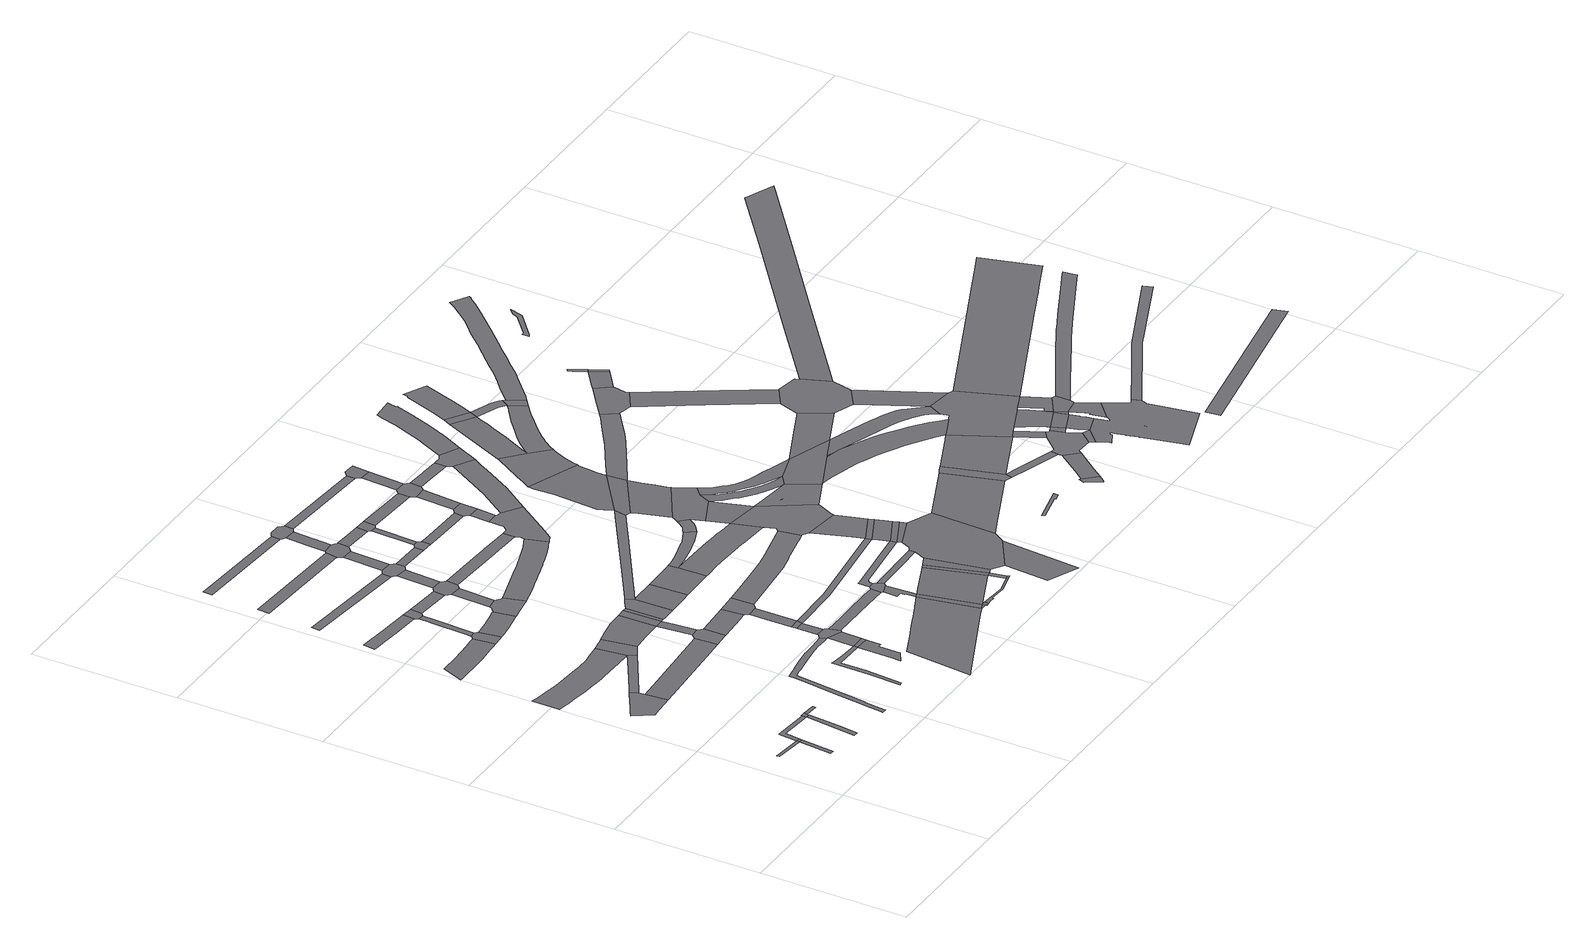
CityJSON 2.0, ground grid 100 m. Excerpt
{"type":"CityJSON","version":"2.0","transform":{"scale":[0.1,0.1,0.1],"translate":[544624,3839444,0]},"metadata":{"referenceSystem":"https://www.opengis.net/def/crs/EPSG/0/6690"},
"CityObjects":{
"road1":{"type":"Road","attributes":{"RoadStructureAttribute.sectionType":"1"},"geometry":[{"type":"MultiSurface","lod":"1","boundaries":[[[0,1,2,3]]]}]},
"road2":{"type":"Road","attributes":{"RoadStructureAttribute.sectionType":"1"},"geometry":[{"type":"MultiSurface","lod":"1","boundaries":[[[2,4,5,6]]]}]},
"road3":{"type":"Road","geometry":[{"type":"MultiSurface","lod":"1","boundaries":[[[3,2,6,7]]]}]},
"road4":{"type":"Road","attributes":{"RoadStructureAttribute.sectionType":"1"},"geometry":[{"type":"MultiSurface","lod":"1","boundaries":[[[8,9,3,7,10,11,12]]]}]},
"road5":{"type":"Road","geometry":[{"type":"MultiSurface","lod":"1","boundaries":[[[13,14,15,16,17,18,19,20,21,22,23]]]}]},
"road6":{"type":"Road","attributes":{"RoadStructureAttribute.sectionType":"1"},"geometry":[{"type":"MultiSurface","lod":"1","boundaries":[[[11,24,25,26,27]]]}]},
"road7":{"type":"Road","geometry":[{"type":"MultiSurface","lod":"1","boundaries":[[[28,29,30,12,11,27,31,32]]]}]},
"road8":{"type":"Road","geometry":[{"type":"MultiSurface","lod":"1","boundaries":[[[33,34,35,32,31]]]}]},
"road9":{"type":"Road","attributes":{"function":"1","RoadStructureAttribute.sectionType":"7"},"geometry":[{"type":"MultiSurface","lod":"1","boundaries":[[[36,37,38,39,40,41,42,43,44,45,46,47,48,49,50,51,52,53,54,55,56,57,58,59,60,61]]]}]},
"road10":{"type":"Road","attributes":{"RoadStructureAttribute.sectionType":"1"},"geometry":[{"type":"MultiSurface","lod":"1","boundaries":[[[62,63,64,65,66,67,68,69,70,71,72,73,74,75,76,77,78,79,80]]]}]},
"road11":{"type":"Road","attributes":{"RoadStructureAttribute.sectionType":"1"},"geometry":[{"type":"MultiSurface","lod":"1","boundaries":[[[60,81,82,83,13,23,84,85]]]}]},
"road12":{"type":"Road","attributes":{"RoadStructureAttribute.sectionType":"1"},"geometry":[{"type":"MultiSurface","lod":"1","boundaries":[[[86,87,22,21,88,89]]]}]},
"road13":{"type":"Road","attributes":{"RoadStructureAttribute.sectionType":"1"},"geometry":[{"type":"MultiSurface","lod":"1","boundaries":[[[90,91,92,93,94,95,96]]]}]},
"road14":{"type":"Road","geometry":[{"type":"MultiSurface","lod":"1","boundaries":[[[97,98,99,100,101,102,62,80,103,104,105]]]}]},
"road15":{"type":"Road","geometry":[{"type":"MultiSurface","lod":"1","boundaries":[[[106,107,108,61,60,85,109]]]}]},
"road16":{"type":"Road","attributes":{"RoadStructureAttribute.sectionType":"1"},"geometry":[{"type":"MultiSurface","lod":"1","boundaries":[[[110,111,112,113,100,99,114,115,116,117]]]}]},
"road17":{"type":"Road","attributes":{"RoadStructureAttribute.sectionType":"1"},"geometry":[{"type":"MultiSurface","lod":"1","boundaries":[[[118,119,120,121,122,123,124,125,126,127,128,129,130,131,132,133,134,135,136,137,138,139,140,141,142,143,144,145,146,147,148,149,150,151,152,153,154,155]]]}]},
"road18":{"type":"Road","geometry":[{"type":"MultiSurface","lod":"1","boundaries":[[[96,95,110,117,156,157]]]}]},
"road19":{"type":"Road","attributes":{"RoadStructureAttribute.sectionType":"1"},"geometry":[{"type":"MultiSurface","lod":"1","boundaries":[[[158,159,160,161,162,163,164,105,104,165,166,167,168,169]]]}]},
"road20":{"type":"Road","attributes":{"RoadStructureAttribute.sectionType":"1"},"geometry":[{"type":"MultiSurface","lod":"1","boundaries":[[[170,171,172,173]]]}]},
"road21":{"type":"Road","attributes":{"RoadStructureAttribute.sectionType":"1"},"geometry":[{"type":"MultiSurface","lod":"1","boundaries":[[[174,175,176,177,178,179,180,181,182,183,184]]]}]},
"road22":{"type":"Road","geometry":[{"type":"MultiSurface","lod":"1","boundaries":[[[185,186,187,188,189,190,191,192,106,109,193,194,195,196,197]]]}]},
"road23":{"type":"Road","geometry":[{"type":"MultiSurface","lod":"1","boundaries":[[[198,199,200,201,202,86,89,203,204,205]]]}]},
"road24":{"type":"Road","attributes":{"RoadStructureAttribute.sectionType":"1"},"geometry":[{"type":"MultiSurface","lod":"1","boundaries":[[[157,156,206,207]]]}]},
"road25":{"type":"Road","attributes":{"RoadStructureAttribute.sectionType":"1"},"geometry":[{"type":"MultiSurface","lod":"1","boundaries":[[[208,209,210,211]]]}]},
"road26":{"type":"Road","attributes":{"RoadStructureAttribute.sectionType":"1"},"geometry":[{"type":"MultiSurface","lod":"1","boundaries":[[[212,213,197,201,200]]]}]},
"road27":{"type":"Road","geometry":[{"type":"MultiSurface","lod":"1","boundaries":[[[214,215,216,217,218,219,220,158,169,221,222,223,224,225]]]}]},
"road28":{"type":"Road","attributes":{"RoadStructureAttribute.sectionType":"1"},"geometry":[{"type":"MultiSurface","lod":"1","boundaries":[[[183,226,227,228,229,230,231,232,233]]]}]},
"road29":{"type":"Road","geometry":[{"type":"MultiSurface","lod":"1","boundaries":[[[234,185,197,213]]]}]},
"road30":{"type":"Road","attributes":{"RoadStructureAttribute.sectionType":"1"},"geometry":[{"type":"MultiSurface","lod":"1","boundaries":[[[235,217,216,236]]]}]},
"road31":{"type":"Road","geometry":[{"type":"MultiSurface","lod":"1","boundaries":[[[237,184,183,233]]]}]},
"road32":{"type":"Road","attributes":{"function":"1","RoadStructureAttribute.sectionType":"7"},"geometry":[{"type":"MultiSurface","lod":"1","boundaries":[[[238,234,213,239,240]]]}]},
"road33":{"type":"Road","attributes":{"RoadStructureAttribute.sectionType":"1"},"geometry":[{"type":"MultiSurface","lod":"1","boundaries":[[[241,242,184,237,243]]]}]},
"road34":{"type":"Road","attributes":{"RoadStructureAttribute.sectionType":"1"},"geometry":[{"type":"MultiSurface","lod":"1","boundaries":[[[244,245,246,247,248]]]}]},
"road35":{"type":"Road","attributes":{"RoadStructureAttribute.sectionType":"1"},"geometry":[{"type":"MultiSurface","lod":"1","boundaries":[[[249,250,251,205,204,252,253,254]]]}]},
"road36":{"type":"Road","geometry":[{"type":"MultiSurface","lod":"1","boundaries":[[[255,207,206,235,236,256,257,258,259,260]]]}]},
"road37":{"type":"Road","geometry":[{"type":"MultiSurface","lod":"1","boundaries":[[[261,262,263,118,155,264,241,243,265,266,267,268,269]]]}]},
"road38":{"type":"Road","attributes":{"RoadStructureAttribute.sectionType":"1"},"geometry":[{"type":"MultiSurface","lod":"1","boundaries":[[[270,271,261,269]]]}]},
"road39":{"type":"Road","geometry":[{"type":"MultiSurface","lod":"1","boundaries":[[[272,273,238,240,274,275,276,277]]]}]},
"road40":{"type":"Road","geometry":[{"type":"MultiSurface","lod":"1","boundaries":[[[278,279,271,270,280]]]}]},
"road41":{"type":"Road","attributes":{"RoadStructureAttribute.sectionType":"1"},"geometry":[{"type":"MultiSurface","lod":"1","boundaries":[[[281,255,260,282]]]}]},
"road42":{"type":"Road","attributes":{"RoadStructureAttribute.sectionType":"1"},"geometry":[{"type":"MultiSurface","lod":"1","boundaries":[[[283,284,285,278,280]]]}]},
"road43":{"type":"Road","geometry":[{"type":"MultiSurface","lod":"1","boundaries":[[[286,287,173,172,288,289,281,282,290,291,292,293,294,295,296]]]}]},
"road44":{"type":"Road","attributes":{"function":"2","RoadStructureAttribute.sectionType":"1"},"geometry":[{"type":"MultiSurface","lod":"1","boundaries":[[[297,298,299,300,301,302,303,304,305,306,307,308,309,310,311,312]]]}]},
"road45":{"type":"Road","geometry":[{"type":"MultiSurface","lod":"1","boundaries":[[[313,249,254,284,283,314,315]]]}]},
"road46":{"type":"Road","attributes":{"function":"1","RoadStructureAttribute.sectionType":"7"},"geometry":[{"type":"MultiSurface","lod":"1","boundaries":[[[316,317,277,276,318,319,320]]]}]},
"road47":{"type":"Road","attributes":{"RoadStructureAttribute.sectionType":"1"},"geometry":[{"type":"MultiSurface","lod":"1","boundaries":[[[321,286,296,322]]]}]},
"road48":{"type":"Road","geometry":[{"type":"MultiSurface","lod":"1","boundaries":[[[323,324,325,326,211,210,321,322,327,328,329]]]}]},
"road49":{"type":"Road","attributes":{"RoadStructureAttribute.sectionType":"1"},"geometry":[{"type":"MultiSurface","lod":"1","boundaries":[[[293,292,330,331]]]}]},
"road50":{"type":"Road","attributes":{"RoadStructureAttribute.sectionType":"1"},"geometry":[{"type":"MultiSurface","lod":"1","boundaries":[[[332,333,334,335,336,337,266,265,338,339,340]]]}]},
"road51":{"type":"Road","attributes":{"RoadStructureAttribute.sectionType":"1"},"geometry":[{"type":"MultiSurface","lod":"1","boundaries":[[[341,342,343,344,345,346,347,348,225,224,349,350,351,352,353,354,355,356,357,358,359,360,361,362,363,364,365,366,367,368,369,370,371]]]}]},
"road52":{"type":"Road","attributes":{"RoadStructureAttribute.sectionType":"1"},"geometry":[{"type":"MultiSurface","lod":"1","boundaries":[[[372,373,326,325,374,375,376]]]}]},
"road53":{"type":"Road","attributes":{"RoadStructureAttribute.sectionType":"1"},"geometry":[{"type":"MultiSurface","lod":"1","boundaries":[[[377,378,379,258,257,380,381,382,383]]]}]},
"road54":{"type":"Road","geometry":[{"type":"MultiSurface","lod":"1","boundaries":[[[384,385,248,247,386,372,376,387,388,389,390,391]]]}]},
"road55":{"type":"Road","geometry":[{"type":"MultiSurface","lod":"1","boundaries":[[[392,393,394,395,316,320,396,397,398,399,400,401]]]}]},
"road56":{"type":"Road","attributes":{"RoadStructureAttribute.sectionType":"1"},"geometry":[{"type":"MultiSurface","lod":"1","boundaries":[[[402,329,328,403,404]]]}]},
"road57":{"type":"Road","geometry":[{"type":"MultiSurface","lod":"1","boundaries":[[[405,331,330,406,407,408,409]]]}]},
"road58":{"type":"Road","attributes":{"RoadStructureAttribute.sectionType":"1"},"geometry":[{"type":"MultiSurface","lod":"1","boundaries":[[[410,405,409,411,412,413]]]}]},
"road59":{"type":"Road","attributes":{"RoadStructureAttribute.sectionType":"1"},"geometry":[{"type":"MultiSurface","lod":"1","boundaries":[[[414,312,415]]]}]},
"road60":{"type":"Road","geometry":[{"type":"MultiSurface","lod":"1","boundaries":[[[416,297,312,414]]]}]},
"road61":{"type":"Road","geometry":[{"type":"MultiSurface","lod":"1","boundaries":[[[414,415,417,418,419]]]}]},
"road62":{"type":"Road","attributes":{"RoadStructureAttribute.sectionType":"1"},"geometry":[{"type":"MultiSurface","lod":"1","boundaries":[[[420,421,422,423,424,425,426,427,297,416]]]}]},
"road63":{"type":"Road","geometry":[{"type":"MultiSurface","lod":"1","boundaries":[[[404,403,428,410,413,429,430]]]}]},
"road64":{"type":"Road","attributes":{"RoadStructureAttribute.sectionType":"1"},"geometry":[{"type":"MultiSurface","lod":"1","boundaries":[[[431,432,433,434,435,436,272,277,437,438,439,440,441,442]]]}]},
"road65":{"type":"Road","geometry":[{"type":"MultiSurface","lod":"1","boundaries":[[[443,340,339,422,421,444,445,446,447]]]}]},
"road66":{"type":"Road","attributes":{"RoadStructureAttribute.sectionType":"1"},"geometry":[{"type":"MultiSurface","lod":"1","boundaries":[[[448,449,280,270,450,451]]]}]},
"road67":{"type":"Road","attributes":{"RoadStructureAttribute.sectionType":"1"},"geometry":[{"type":"MultiSurface","lod":"1","boundaries":[[[452,407,406,453,454,455]]]}]},
"road68":{"type":"Road","attributes":{"RoadStructureAttribute.sectionType":"1"},"geometry":[{"type":"MultiSurface","lod":"1","boundaries":[[[456,457,458,459,460,461,462,463,464,313,315,465,466,467,468,469,470,471]]]}]},
"road69":{"type":"Road","attributes":{"RoadStructureAttribute.sectionType":"1"},"geometry":[{"type":"MultiSurface","lod":"1","boundaries":[[[472,473,419,418,474,475,476,477,478]]]}]},
"road70":{"type":"Road","attributes":{"function":"2","RoadStructureAttribute.sectionType":"1"},"geometry":[{"type":"MultiSurface","lod":"1","boundaries":[[[479,480,481,416,414,482]]]}]},
"road71":{"type":"Road","attributes":{"function":"1","RoadStructureAttribute.sectionType":"7"},"geometry":[{"type":"MultiSurface","lod":"1","boundaries":[[[483,484,485,486,487,488,489,490,392,401,491,492,493,494,495,496,497,498,499,500,501,502,503,504]]]}]},
"road72":{"type":"Road","attributes":{"RoadStructureAttribute.sectionType":"1"},"geometry":[{"type":"MultiSurface","lod":"1","boundaries":[[[389,388,505,506]]]}]},
"road73":{"type":"Road","attributes":{"RoadStructureAttribute.sectionType":"1"},"geometry":[{"type":"MultiSurface","lod":"1","boundaries":[[[507,430,429,508,509,510,511]]]}]},
"road74":{"type":"Road","geometry":[{"type":"MultiSurface","lod":"1","boundaries":[[[512,513,514,515,516,517,518,519,383,382,520,521,522,341,371,523,524,525,526,527,528]]]}]},
"road75":{"type":"Road","attributes":{"function":"1","RoadStructureAttribute.sectionType":"7"},"geometry":[{"type":"MultiSurface","lod":"1","boundaries":[[[529,530,531,532,533,534,399,398,535,536,537,538,539,540,541,542,543,544,545,546]]]}]},
"road76":{"type":"Road","attributes":{"RoadStructureAttribute.sectionType":"1"},"geometry":[{"type":"MultiSurface","lod":"1","boundaries":[[[547,548,445,444,549,550,551]]]}]},
"road77":{"type":"Road","attributes":{"RoadStructureAttribute.sectionType":"1"},"geometry":[{"type":"MultiSurface","lod":"1","boundaries":[[[552,553,554,555,443,447,556,557,558,559]]]}]},
"road78":{"type":"Road","attributes":{"RoadStructureAttribute.sectionType":"1"},"geometry":[{"type":"MultiSurface","lod":"1","boundaries":[[[560,512,528,561]]]}]},
"road79":{"type":"Road","geometry":[{"type":"MultiSurface","lod":"1","boundaries":[[[562,472,478,563]]]}]},
"road80":{"type":"Road","attributes":{"RoadStructureAttribute.sectionType":"1"},"geometry":[{"type":"MultiSurface","lod":"1","boundaries":[[[564,565,472,562]]]}]},
"road81":{"type":"Road","geometry":[{"type":"MultiSurface","lod":"1","boundaries":[[[566,479,482,565,564]]]}]},
"road82":{"type":"Road","geometry":[{"type":"MultiSurface","lod":"1","boundaries":[[[567,568,455,454,569,560,561,570]]]}]},
"road83":{"type":"Road","attributes":{"function":"2","RoadStructureAttribute.sectionType":"1"},"geometry":[{"type":"MultiSurface","lod":"1","boundaries":[[[571,572,566,564,573,574]]]}]},
"road84":{"type":"Road","attributes":{"RoadStructureAttribute.sectionType":"1"},"geometry":[{"type":"MultiSurface","lod":"1","boundaries":[[[575,576,577,567,570]]]}]},
"road85":{"type":"Road","attributes":{"function":"1","RoadStructureAttribute.sectionType":"6"},"geometry":[{"type":"MultiSurface","lod":"1","boundaries":[[[578,579,580,581,582,583,584,585,586,587,588,589,483,504]]]}]},
"road86":{"type":"Road","geometry":[{"type":"MultiSurface","lod":"1","boundaries":[[[590,511,510,576,575,591,592,593]]]}]},
"road87":{"type":"Road","attributes":{"RoadStructureAttribute.sectionType":"1"},"geometry":[{"type":"MultiSurface","lod":"1","boundaries":[[[594,595,596,597]]]}]},
"road88":{"type":"Road","attributes":{"RoadStructureAttribute.sectionType":"1"},"geometry":[{"type":"MultiSurface","lod":"1","boundaries":[[[598,590,593,599]]]}]},
"road89":{"type":"Road","geometry":[{"type":"MultiSurface","lod":"1","boundaries":[[[600,601,506,505,598,599,602]]]}]},
"road90":{"type":"Road","geometry":[{"type":"MultiSurface","lod":"1","boundaries":[[[603,604,605,547,551,571,574,595,594,606,607]]]}]},
"road91":{"type":"Road","attributes":{"RoadStructureAttribute.sectionType":"1"},"geometry":[{"type":"MultiSurface","lod":"1","boundaries":[[[608,609,526,525,610,611,612,613]]]}]},
"road92":{"type":"Road","attributes":{"RoadStructureAttribute.sectionType":"1"},"geometry":[{"type":"MultiSurface","lod":"1","boundaries":[[[614,615,448,616,617]]]}]},
"road93":{"type":"Road","geometry":[{"type":"MultiSurface","lod":"1","boundaries":[[[618,619,546,620]]]}]},
"road94":{"type":"Road","geometry":[{"type":"MultiSurface","lod":"1","boundaries":[[[616,448,451,621]]]}]},
"road95":{"type":"Road","attributes":{"RoadStructureAttribute.sectionType":"1"},"geometry":[{"type":"MultiSurface","lod":"1","boundaries":[[[622,621,451,623,624,552,625]]]}]},
"road96":{"type":"Road","geometry":[{"type":"MultiSurface","lod":"1","boundaries":[[[625,552,559,626,627]]]}]},
"road97":{"type":"Road","geometry":[{"type":"MultiSurface","lod":"1","boundaries":[[[627,626,604,603]]]}]},
"road98":{"type":"Road","attributes":{"RoadStructureAttribute.sectionType":"1"},"geometry":[{"type":"MultiSurface","lod":"1","boundaries":[[[628,629,592,591,630,631,632,633]]]}]},
"road99":{"type":"Road","geometry":[{"type":"MultiSurface","lod":"1","boundaries":[[[546,545,634,456,471,635,614,617,636,637,620]]]}]},
"road100":{"type":"Road","geometry":[{"type":"MultiSurface","lod":"1","boundaries":[[[638,639,640,641,642,583,582,619,618,643,644]]]}]},
"road101":{"type":"Road","attributes":{"function":"1","RoadStructureAttribute.sectionType":"7"},"geometry":[{"type":"MultiSurface","lod":"1","boundaries":[[[645,646,647,648,649,650,651,652,653,641,640]]]}]},
"road102":{"type":"Road","geometry":[{"type":"MultiSurface","lod":"1","boundaries":[[[654,431,442,655,656,651,650]]]}]},
"road103":{"type":"Road","geometry":[{"type":"MultiSurface","lod":"1","boundaries":[[[657,658,659,660,661,662,431,654,663,664,665,666,667]]]}]},
"road104":{"type":"Road","geometry":[{"type":"MultiSurface","lod":"1","boundaries":[[[668,669,670,671,633,632,672,608,613,673]]]}]},
"road105":{"type":"Road","geometry":[{"type":"MultiSurface","lod":"1","boundaries":[[[674,675,676,677,678,657,667,679,680,681,682,683,684]]]}]},
"road106":{"type":"Road","geometry":[{"type":"MultiSurface","lod":"1","boundaries":[[[685,686,687,620,637,688],[689,690,691]]]}]},
"road107":{"type":"Road","attributes":{"function":"1","RoadStructureAttribute.sectionType":"7"},"geometry":[{"type":"MultiSurface","lod":"1","boundaries":[[[692,693,694,695,696,697,698,699,700,701,702,643,618,703,704,705,706,707,708,709,710,711,712,713,714,715,685,716]]]}]},
"road108":{"type":"Road","attributes":{"function":"1","RoadStructureAttribute.sectionType":"7"},"geometry":[{"type":"MultiSurface","lod":"1","boundaries":[[[717,718,719,720,721,722,723,724,725,726,727,728,729,730,731,732,733,734,644,643,735,736,737,738,739,740,741,742,743,744,745,746,747,748,749,750,751,752,753,716,754]]]}]},
"road109":{"type":"Road","attributes":{"function":"2","RoadStructureAttribute.sectionType":"1"},"geometry":[{"type":"MultiSurface","lod":"1","boundaries":[[[755,607,606,756,757]]]}]},
"road110":{"type":"Road","attributes":{"RoadStructureAttribute.sectionType":"1"},"geometry":[{"type":"MultiSurface","lod":"1","boundaries":[[[758,759,760,761,762,763,764,765,766,767,768,769,770,771,772,773,774,775,776,777,668,673]]]}]},
"road111":{"type":"Road","attributes":{"RoadStructureAttribute.sectionType":"1"},"geometry":[{"type":"MultiSurface","lod":"1","boundaries":[[[778,779,674,684,780,781,782,783,784,785]]]}]},
"road112":{"type":"Road","geometry":[{"type":"MultiSurface","lod":"1","boundaries":[[[786,787,788,789,790,791]]]}]},
"road113":{"type":"Road","attributes":{"RoadStructureAttribute.sectionType":"1"},"geometry":[{"type":"MultiSurface","lod":"1","boundaries":[[[792,793,794,795,796,797,798,799,800,654,650,801,802,803,804,805,806]]]}]},
"road114":{"type":"Road","geometry":[{"type":"MultiSurface","lod":"1","boundaries":[[[754,716,685,688,807,808,809]]]}]},
"road115":{"type":"Road","attributes":{"function":"1","RoadStructureAttribute.sectionType":"7"},"geometry":[{"type":"MultiSurface","lod":"1","boundaries":[[[810,811,812,813,814,815,816,817,818,819,820,821,684,683,822,823,824,825,826,827,828,829,830,831]]]}]},
"road116":{"type":"Road","geometry":[{"type":"MultiSurface","lod":"1","boundaries":[[[832,778,785,833]]]}]},
"road117":{"type":"Road","geometry":[{"type":"MultiSurface","lod":"1","boundaries":[[[834,835,836,755,757,837,838]]]}]},
"road118":{"type":"Road","attributes":{"RoadStructureAttribute.sectionType":"1"},"geometry":[{"type":"MultiSurface","lod":"1","boundaries":[[[839,840,841,842,832,833,843,844,845]]]}]},
"road119":{"type":"Road","geometry":[{"type":"MultiSurface","lod":"1","boundaries":[[[846,847,848,833,785,849,850,851,852,810,853]]]}]},
"road120":{"type":"Road","geometry":[{"type":"MultiSurface","lod":"1","boundaries":[[[854,855,856,857,858,859]]]}]},
"road121":{"type":"Road","attributes":{"function":"1","RoadStructureAttribute.sectionType":"7"},"geometry":[{"type":"MultiSurface","lod":"1","boundaries":[[[860,861,862,807,688,863,864,865,866,867,868,869,870,871,872,873,874,875,876,877,878,879,880,881,882,883,884,885,886,887,888,889]]]}]},
"road122":{"type":"Road","geometry":[{"type":"MultiSurface","lod":"1","boundaries":[[[853,810,831,890,891]]]}]},
"road123":{"type":"Road","attributes":{"RoadStructureAttribute.sectionType":"1"},"geometry":[{"type":"MultiSurface","lod":"1","boundaries":[[[892,838,837,893,894,895,896]]]}]},
"road124":{"type":"Road","geometry":[{"type":"MultiSurface","lod":"1","boundaries":[[[897,898,754,809,899,900]]]}]},
"road125":{"type":"Road","attributes":{"RoadStructureAttribute.sectionType":"1"},"geometry":[{"type":"MultiSurface","lod":"1","boundaries":[[[901,902,859,858,903,904]]]}]},
"road126":{"type":"Road","attributes":{"function":"2","RoadStructureAttribute.sectionType":"1"},"geometry":[{"type":"MultiSurface","lod":"1","boundaries":[[[876,905,834,838,906,907,908,909,910]]]}]},
"road127":{"type":"Road","geometry":[{"type":"MultiSurface","lod":"1","boundaries":[[[911,912,913,792,806,914,915,916,917,918,919,920,921,922]]]}]},
"road128":{"type":"Road","attributes":{"function":"1","RoadStructureAttribute.sectionType":"7"},"geometry":[{"type":"MultiSurface","lod":"1","boundaries":[[[923,924,925,926,927,928,929,930,931,809,808,932,889,933,934,935,936,937,938,939,940,941,942,943,944,945,946,947]]]}]},
"road129":{"type":"Road","geometry":[{"type":"MultiSurface","lod":"1","boundaries":[[[948,949,950,951,952,896,895,901,904,953,954,955,956,957,958]]]}]},
"road130":{"type":"Road","attributes":{"RoadStructureAttribute.sectionType":"1"},"geometry":[{"type":"MultiSurface","lod":"1","boundaries":[[[959,919,918,960,961,962,963]]]}]},
"road131":{"type":"Road","geometry":[{"type":"MultiSurface","lod":"1","boundaries":[[[964,910,965,951,950]]]}]},
"road132":{"type":"Road","attributes":{"RoadStructureAttribute.sectionType":"1"},"geometry":[{"type":"MultiSurface","lod":"1","boundaries":[[[966,967,968,911,922,969,970]]]}]},
"road133":{"type":"Road","geometry":[{"type":"MultiSurface","lod":"1","boundaries":[[[956,955,971,972]]]}]},
"road134":{"type":"Road","geometry":[{"type":"MultiSurface","lod":"1","boundaries":[[[973,974,958,957,975]]]}]},
"road135":{"type":"Road","geometry":[{"type":"MultiSurface","lod":"1","boundaries":[[[976,977,978,979,980,981,982,983,984,985,966,986]]]}]},
"road136":{"type":"Road","geometry":[{"type":"MultiSurface","lod":"1","boundaries":[[[987,988,963,962,897,900,989,990,991,992,993]]]}]},
"road137":{"type":"Road","geometry":[{"type":"MultiSurface","lod":"1","boundaries":[[[986,966,970,994]]]}]},
"road138":{"type":"Road","geometry":[{"type":"MultiSurface","lod":"1","boundaries":[[[947,946,995,996,997,998,999,877,876,910,964,1000,1001,1002,1003,1004,1005,1006]]]}]},
"road139":{"type":"Road","attributes":{"function":"1","RoadStructureAttribute.sectionType":"7"},"geometry":[{"type":"MultiSurface","lod":"1","boundaries":[[[1007,1008,1009,1010,1011,1002,1001,1012,1013,1014,1015,973,1016]]]}]},
"road140":{"type":"Road","geometry":[{"type":"MultiSurface","lod":"1","boundaries":[[[1016,973,975,1017]]]}]},
"road141":{"type":"Road","attributes":{"function":"1","RoadStructureAttribute.sectionType":"7"},"geometry":[{"type":"MultiSurface","lod":"1","boundaries":[[[1018,1019,1020,1017,975,1021,1022,1023,972,1024]]]}]},
"road142":{"type":"Road","attributes":{"function":"1","RoadStructureAttribute.sectionType":"7"},"geometry":[{"type":"MultiSurface","lod":"1","boundaries":[[[1025,1026,1027,1028,1029,1030,1031,1032,1033,1034,1035,1036,1037,1038,1039,1040,891,890,1041,1042,1043,1044,1045,1046,1047,1048,1049,1050,1051,1052,1053,1054,1055,1056,1057,1058,1059]]]}]},
"road143":{"type":"Road","attributes":{"RoadStructureAttribute.sectionType":"1"},"geometry":[{"type":"MultiSurface","lod":"1","boundaries":[[[991,990,947,1006]]]}]},
"road144":{"type":"Road","geometry":[{"type":"MultiSurface","lod":"1","boundaries":[[[1060,1061,1062,1063,1064,1065,1066,1067,1068,1069,1070,1071,1072,1024,972,971,1073,1074,1075,1076,1077,1078,1079,1080,1081,1082,1083,1084,1085,1086,1087,1088,1089,1090],[1091,1092,1093]]]}]},
"road145":{"type":"Road","attributes":{"RoadStructureAttribute.sectionType":"1"},"geometry":[{"type":"MultiSurface","lod":"1","boundaries":[[[1094,1095,1016,1017,1096,1097]]]}]},
"road146":{"type":"Road","attributes":{"RoadStructureAttribute.sectionType":"1"},"geometry":[{"type":"MultiSurface","lod":"1","boundaries":[[[1004,1003,1098,1099,1100,1094,1101]]]}]},
"road147":{"type":"Road","attributes":{"RoadStructureAttribute.sectionType":"1"},"geometry":[{"type":"MultiSurface","lod":"1","boundaries":[[[1102,1103,1097,1104,1105,1106,1107,1108,1069,1068]]]}]},
"road148":{"type":"Road","geometry":[{"type":"MultiSurface","lod":"1","boundaries":[[[1101,1094,1097,1103,1109,1110,1111,1112]]]}]},
"road149":{"type":"Road","geometry":[{"type":"MultiSurface","lod":"1","boundaries":[[[1113,1114,1115,1116,1117,1118,1119,1120,1121,1122,1123]]]}]},
"road150":{"type":"Road","attributes":{"RoadStructureAttribute.sectionType":"1"},"geometry":[{"type":"MultiSurface","lod":"1","boundaries":[[[1124,1125,1126,1127]]]}]},
"road151":{"type":"Road","attributes":{"function":"2","RoadStructureAttribute.sectionType":"1"},"geometry":[{"type":"MultiSurface","lod":"1","boundaries":[[[1128,1129,1005,1004,1130,1131,1132,1133,1134,1135,1136,1137,1138,1139]]]}]},
"road152":{"type":"Road","attributes":{"RoadStructureAttribute.sectionType":"1"},"geometry":[{"type":"MultiSurface","lod":"1","boundaries":[[[1140,1141,1142,1143,1144,1145,1146,1147,1148,1149,1112,1111,1150,1151,1152,1153,1154,1155,1156,1157]]]}]},
"road153":{"type":"Road","attributes":{"RoadStructureAttribute.sectionType":"1"},"geometry":[{"type":"MultiSurface","lod":"1","boundaries":[[[1158,1159,1160,1064,1063,1161,1162,1163]]]}]},
"road154":{"type":"Road","attributes":{"RoadStructureAttribute.sectionType":"1"},"geometry":[{"type":"MultiSurface","lod":"1","boundaries":[[[1164,1165,1166,993,992,1167,1168,1169,1170]]]}]}
},
"vertices":[
[197,562,0],[200,542,0],[402,519,0],[402,539,0],
[379,293,0],[404,292,0],[427,517,0],
[429,536,0],
[414,669,0],[413,668,0],[439,637,0],[661,619,0],[661,649,0],
[378,1676,0],[296,1626,0],[239,1592,0],[201,1568,0],[158,1542,0],[241,1420,0],[246,1421,0],[251,1421,0],[421,1434,0],[408,1584,0],[406,1626,0],
[625,271,0],[655,269,0],[671,409,0],[690,617,0],
[677,655,0],[661,657,0],[661,654,0],[691,632,0],[693,654,0],
[781,625,0],[782,635,0],[783,645,0],
[622,2088,0],[565,2078,0],[484,2079,0],[465,2081,0],[414,2084,0],[322,2090,0],[237,2097,0],[157,2109,0],[61,2125,0],[41,2129,0],[12,2135,0],[14,1946,0],[46,1940,0],[106,1931,0],[163,1924,0],[218,1917,0],[264,1910,0],[324,1905,0],[379,1899,0],[434,1897,0],[454,1897,0],[534,1895,0],[634,1894,0],[719,1892,0],[738,1892,0],[712,2097,0],
[447,2788,0],[413,2785,0],[353,2781,0],[278,2775,0],[208,2770,0],[166,2770,0],[125,2770,0],[82,2771,0],[71,2771,0],[8,2623,0],[32,2622,0],[66,2622,0],[104,2622,0],[157,2622,0],[196,2622,0],[272,2626,0],[387,2635,0],[426,2637,0],[465,2641,0],
[687,1861,0],[420,1701,0],[391,1684,0],[420,1635,0],[769,1841,0],
[1101,1633,0],[794,1611,0],[947,1470,0],[1111,1482,0],
[267,3300,0],[64,3320,0],[54,3239,0],[245,3221,0],[261,3220,0],[467,3200,0],[474,3280,0],
[521,2798,0],[512,2808,0],[507,2813,0],[465,2810,0],[465,2805,0],[457,2798,0],[526,2646,0],[548,2648,0],[527,2793,0],
[813,2117,0],[801,2114,0],[774,2107,0],[854,1891,0],
[485,3177,0],[481,3098,0],[480,3090,0],[467,2834,0],[508,2835,0],[520,3088,0],[521,3098,0],[524,3175,0],
[1467,984,0],[1465,984,0],[1366,979,0],[1283,976,0],[1282,979,0],[1281,979,0],[1186,966,0],[1099,951,0],[1096,950,0],[1073,946,0],[1019,936,0],[1012,935,0],[1011,931,0],[1007,897,0],[999,830,0],[968,562,0],[955,454,0],[945,363,0],[933,265,0],[932,250,0],[964,247,0],[965,260,0],[978,394,0],[978,397,0],[981,397,0],[1040,900,0],[1079,907,0],[1100,910,0],[1103,910,0],[1233,931,0],[1285,937,0],[1305,939,0],[1371,945,0],[1377,946,0],[1459,946,0],[1472,946,0],[1474,946,0],[1491,945,0],
[546,3193,0],[553,3273,0],
[770,2831,0],[759,2830,0],[711,2820,0],[674,2814,0],[641,2807,0],[625,2804,0],[569,2798,0],[570,2650,0],[659,2662,0],[721,2673,0],[783,2684,0],[791,2685,0],
[83,3689,0],[80,3631,0],[811,3554,0],[812,3615,0],
[1371,770,0],[1296,780,0],[1264,785,0],[1264,776,0],[1262,528,0],[1252,311,0],[1274,315,0],[1289,565,0],[1292,740,0],[1492,738,0],[1493,762,0],
[1102,2156,0],[1063,2155,0],[993,2152,0],[946,2144,0],[911,2139,0],[897,2136,0],[844,2125,0],[836,2123,0],[874,1892,0],[965,1897,0],[973,1897,0],[1098,1899,0],[1108,1899,0],
[1197,1661,0],[1191,1666,0],[1191,1667,0],[1128,1663,0],[1127,1661,0],[1209,1489,0],[1221,1490,0],[1221,1640,0],
[786,3170,0],[793,3250,0],
[100,4067,0],[95,3987,0],[841,3944,0],[854,4024,0],
[1177,1813,0],[1169,1900,0],
[918,2858,0],[904,2869,0],[887,2884,0],[805,2874,0],[804,2861,0],[788,2847,0],[777,2837,0],[854,2695,0],[925,2708,0],[966,2715,0],[973,2718,0],[933,2858,0],
[1488,499,0],[1487,459,0],[1487,440,0],[1560,484,0],[1563,599,0],[1564,632,0],[1589,632,0],[1591,734,0],
[1163,2159,0],
[819,3143,0],[900,3136,0],
[1592,764,0],
[1190,2159,0],[1173,1901,0],[1193,1901,0],
[1496,943,0],[1493,770,0],[1595,906,0],
[115,4449,0],[114,4449,0],[112,4386,0],[850,4337,0],[853,4397,0],
[1463,1657,0],[1450,1656,0],[1411,1652,0],[1421,1504,0],[1467,1507,0],[1476,1507,0],
[826,3274,0],[920,3153,0],[930,3162,0],[933,3241,0],[925,3249,0],[906,3270,0],
[1502,1019,0],[1499,1009,0],[1494,1005,0],[1494,944,0],[1608,918,0],[1587,989,0],[1576,1010,0],[1574,1010,0],[1566,1010,0],
[1563,1158,0],[1500,1157,0],
[1274,2212,0],[1254,2200,0],[1206,1901,0],[1276,1902,0],[1310,1903,0],[1306,2162,0],
[1500,1194,0],[1500,1190,0],[1571,1195,0],
[840,3527,0],[920,3514,0],
[1569,1484,0],[1497,1480,0],[1498,1333,0],
[846,3635,0],[825,3622,0],[817,3548,0],[821,3545,0],[940,3529,0],[942,3531,0],[952,3538,0],[953,3600,0],[948,3605,0],[944,3609,0],[926,3627,0],
[2156,709,0],[2052,662,0],[2044,658,0],[2019,647,0],[1958,620,0],[1938,610,0],[1910,598,0],[1882,586,0],[1830,562,0],[1783,541,0],[1762,532,0],[1753,528,0],[1595,459,0],[1553,1,0],[2169,277,0],[2236,306,0],
[1602,1668,0],[1573,1487,0],[1606,1516,0],
[1498,2167,0],[1341,2163,0],[1340,1904,0],[1438,1907,0],[1503,1908,0],
[861,3908,0],[941,3905,0],
[981,4016,0],[967,4027,0],[948,4042,0],[867,4037,0],[961,3923,0],[977,3937,0],[984,4016,0],
[1163,3529,0],[1166,3590,0],
[2099,990,0],[2097,990,0],[2021,989,0],[1830,989,0],[1785,989,0],[1731,989,0],[1945,918,0],[2098,917,0],[2101,990,0],
[1570,3067,0],[1535,3051,0],[1492,3031,0],[1458,3019,0],[1376,2990,0],[1288,2960,0],[1201,2935,0],[1049,2891,0],[1025,2730,0],[1054,2737,0],[1074,2742,0],[1114,2754,0],[1120,2755,0],[1138,2760,0],[1156,2765,0],[1202,2779,0],[1220,2784,0],[1244,2792,0],[1292,2806,0],[1321,2815,0],[1346,2823,0],[1373,2831,0],[1381,2834,0],[1414,2844,0],[1463,2861,0],[1512,2879,0],[1522,2883,0],[1559,2898,0],[1582,2909,0],[1593,2914,0],[1616,2924,0],
[881,4312,0],[873,4165,0],[953,4161,0],[953,4164,0],[961,4307,0],
[1355,3221,0],[1337,3221,0],[1270,3225,0],[1340,3141,0],[1352,3141,0],[1561,3130,0],[1565,3211,0],
[887,4420,0],[867,4406,0],[863,4326,0],[980,4319,0],[994,4327,0],[994,4388,0],[985,4398,0],[966,4419,0],
[1737,2173,0],[1726,2172,0],[1666,2169,0],[1571,2168,0],[1591,1911,0],[1676,1914,0],[1743,1915,0],[1741,2107,0],[1731,2107,0],[1741,2108,0],
[1057,4012,0],[1186,3924,0],[1190,4004,0],
[1188,3608,0],[1243,3526,0],[1246,3588,0],[1235,3600,0],[1227,3608,0],
[1204,3907,0],[1228,3623,0],[1242,3874,0],[1244,3906,0],
[2279,325,0],[2282,299,0],
[2186,722,0],
[2283,295,0],[2307,298,0],[2308,324,0],
[2177,927,0],[2177,931,0],[2107,906,0],[2104,810,0],[2142,811,0],[2144,783,0],[2154,784,0],[2156,715,0],
[1193,3918,0],[1265,3920,0],[1270,3999,0],
[2113,2754,0],[2106,2749,0],[2057,2718,0],[1825,2567,0],[1591,2414,0],[1296,2226,0],[1416,2232,0],[1444,2250,0],[1622,2363,0],[1893,2538,0],[1962,2583,0],[2099,2670,0],
[2118,1008,0],[2193,950,0],[2179,989,0],[2162,1005,0],[2159,1007,0],
[2576,1296,0],[1907,1206,0],[1910,1167,0],[2588,1258,0],
[1289,3586,0],[1312,3523,0],[1614,3510,0],[1619,3572,0],
[2396,1790,0],[2174,1742,0],[2155,1738,0],[2155,1736,0],[2055,1716,0],[2027,1710,0],[1916,1699,0],[1757,1682,0],[1755,1682,0],[1770,1532,0],[2046,1560,0],[2156,1584,0],[2156,1586,0],[2331,1625,0],[2358,1631,0],[2422,1645,0],
[2602,343,0],[2484,312,0],[2327,298,0],[2371,298,0],[2370,308,0],[2489,300,0],[2604,331,0],
[2461,841,0],[2211,733,0],[2191,724,0],[2575,456,0],
[2101,2277,0],[2094,2273,0],[2057,2255,0],[2007,2232,0],[1981,2225,0],[1858,2191,0],[1790,2177,0],[1753,2174,0],[1756,2110,0],[1759,2110,0],[1781,2112,0],[1826,2118,0],[1871,2126,0],[1918,2136,0],[1966,2147,0],[1986,2153,0],[2011,2160,0],[2027,2164,0],[2055,2173,0],[2100,2191,0],[2143,2208,0],[2148,2212,0],
[1664,4281,0],[1666,4340,0],
[1289,3998,0],[1286,3918,0],[1573,3901,0],[1643,3896,0],[1646,3977,0],
[1636,3347,0],[1636,3341,0],[1633,3278,0],[1631,3243,0],[1630,3239,0],[1620,3227,0],[1602,3209,0],[1584,3210,0],[1572,3110,0],[1580,3093,0],[1574,3078,0],[1667,2947,0],[1710,3007,0],[1881,3250,0],[1756,3333,0],[1729,3341,0],[1717,3345,0],
[2264,2085,0],[2179,2094,0],[2151,2094,0],[2071,2100,0],[1976,2104,0],[1819,2108,0],[1756,1915,0],[1762,1915,0],[1768,1915,0],[1858,1918,0],[1926,1916,0],[2003,1912,0],[2076,1910,0],[2153,1906,0],[2193,1903,0],[2371,1889,0],[2387,1887,0],[2326,2080,0],
[2587,1001,0],[2185,989,0],[2259,952,0],[2411,956,0],[2590,962,0],
[2623,1153,0],[2161,1091,0],[2129,1087,0],[2116,1085,0],[2159,1029,0],[2162,1033,0],[2177,1052,0],[2632,1112,0],
[1643,3480,0],[1726,3474,0],
[2630,350,0],[2633,337,0],
[2604,459,0],[2576,454,0],
[2487,853,0],
[1651,3599,0],[1627,3579,0],[1621,3503,0],[1733,3594,0],
[2557,886,0],[2556,883,0],[2610,461,0],[2643,477,0],
[1751,3863,0],[1666,3860,0],[1665,3838,0],
[2167,2226,0],[2202,2251,0],[2217,2267,0],[2226,2278,0],[2249,2316,0],[2192,2371,0],[2174,2343,0],[2156,2318,0],[2149,2308,0],[2134,2298,0],[2122,2291,0],[2104,2279,0],
[1676,4004,0],[1775,3889,0],[1781,3970,0],[1756,3999,0],
[2954,565,0],[2725,421,0],[2702,115,0],[2915,22,0],
[1690,4250,0],[1772,4245,0],
[1697,4369,0],[1667,4341,0],[1779,4364,0],
[2852,1165,0],[2645,1083,0],[2617,1019,0],[3009,649,0],[3023,1092,0],
[2068,3837,0],[1892,3526,0],[2017,3441,0],[2136,3645,0],[2168,3703,0],[2202,3762,0],
[2466,1617,0],[2551,1373,0],[2776,1393,0],[2711,1590,0],
[2481,2316,0],[2280,2222,0],[2565,2052,0],
[2789,1355,0],
[2815,1274,0],[2596,1235,0],[2617,1171,0],[2823,1250,0],
[2635,1113,0],[2836,1211,0],
[1930,3961,0],[1913,3962,0],[1908,3882,0],[1925,3881,0],[2048,3874,0],[2052,3954,0],
[2411,1815,0],[2424,1644,0],[2721,1613,0],[2770,1725,0],
[2550,2492,0],[2527,2537,0],[2507,2587,0],[2218,2414,0],[2206,2391,0],[2516,2397,0],[2574,2452,0],
[2496,2617,0],[2480,2684,0],[2465,2749,0],[2460,2770,0],[2451,2816,0],[2445,2854,0],[2138,2659,0],[2146,2640,0],[2210,2440,0],
[2432,2989,0],[2111,2668,0],[2137,2662,0],
[2090,3335,0],[2087,3285,0],[2086,3246,0],[2095,3160,0],[2074,2850,0],[2090,2811,0],[2432,2992,0],[2432,3059,0],[2438,3124,0],[2445,3186,0],[2448,3196,0],
[2136,3971,0],[2133,3970,0],[2100,3951,0],[2076,3952,0],[2069,3838,0],[2271,3906,0],
[2274,3647,0],[2268,3634,0],[2162,3452,0],[2138,3411,0],[2123,3386,0],[2460,3241,0],[2477,3291,0],[2496,3342,0],[2518,3394,0],[2529,3411,0],[2416,3526,0],
[2867,2016,0],[2599,2048,0],[2577,2051,0],[2983,1821,0],[2715,1943,0],[2702,1948,0],[2722,1945,0],
[2894,2078,0],[2844,2095,0],[2793,2120,0],[2733,2159,0],[2699,2185,0],[2680,2199,0],[2650,2227,0],[2645,2232,0],[2627,2248,0],[2582,2295,0],[2544,2347,0],[2489,2304,0],[2502,2287,0],[2530,2250,0],[2578,2203,0],[2598,2183,0],[2605,2176,0],[2615,2166,0],[2658,2129,0],[2696,2104,0],[2734,2082,0],[2771,2060,0],[2852,2022,0],[2854,2021,0],[2936,2069,0],
[3121,2128,0],[3084,2140,0],[2990,2172,0],[2923,2194,0],[2872,2208,0],[2832,2220,0],[2803,2231,0],[2801,2233,0],[2791,2236,0],[2782,2240,0],[2729,2272,0],[2681,2311,0],[2676,2317,0],[2669,2325,0],[2631,2366,0],[2590,2423,0],[2588,2426,0],[2583,2436,0],[2526,2381,0],[2531,2375,0],[2546,2355,0],[2561,2333,0],[2581,2310,0],[2602,2288,0],[2624,2266,0],[2647,2248,0],[2677,2224,0],[2697,2209,0],[2733,2182,0],[2758,2165,0],[2762,2162,0],[2766,2159,0],[2793,2142,0],[2823,2125,0],[2856,2108,0],[2891,2091,0],[2927,2073,0],[3125,2127,0],
[3431,1272,0],[3103,691,0],[3547,888,0],
[2335,4038,0],[2352,4076,0],[2356,4083,0],[2366,4110,0],[2405,4209,0],[2417,4240,0],[2451,4329,0],[2451,4331,0],[2474,4407,0],[2490,4459,0],[2487,4459,0],[2488,4470,0],[2493,4510,0],[2496,4526,0],[2348,4514,0],[2334,4468,0],[2304,4368,0],[2244,4208,0],[2221,4148,0],[2216,4138,0],
[2472,4086,0],[2298,3699,0],[2448,3593,0],[2510,3723,0],[2560,3839,0],[2580,3886,0],[2607,3951,0],[2622,3987,0],
[3319,506,0],[3327,486,0],[3521,530,0],[3524,520,0],[3569,531,0],[3571,564,0],
[3005,3360,0],[2985,3345,0],[2974,3336,0],[2972,3335,0],[2903,3288,0],[2838,3244,0],[2723,3167,0],[2535,3052,0],[2438,2992,0],[2471,2869,0],[2593,2942,0],[2811,3073,0],[2891,3124,0],[2975,3187,0],[3076,3262,0],
[3259,1946,0],[3271,1951,0],[3432,2023,0],
[2822,3890,0],[2791,3864,0],[2779,3857,0],[2682,3783,0],[2635,3743,0],[2588,3705,0],[2548,3670,0],[2513,3639,0],[2484,3606,0],[2472,3593,0],[2454,3574,0],[2432,3548,0],[2548,3440,0],[2577,3485,0],[2586,3496,0],[2594,3506,0],[2600,3513,0],[2622,3540,0],[2679,3601,0],[2748,3664,0],[2810,3722,0],[2882,3780,0],
[2496,4140,0],[2646,4046,0],
[3498,1302,0],[3488,1298,0],[3454,1282,0],[3604,870,0],[3614,918,0],
[2628,4493,0],[2622,4465,0],[2610,4454,0],[2536,4241,0],[2665,4091,0],[2704,4194,0],[2779,4420,0],
[2843,3959,0],[2823,3974,0],[2803,3986,0],[2776,3928,0],[2788,3921,0],[2803,3910,0],[2813,3901,0],[2859,3945,0],
[3782,507,0],[3763,467,0],[3827,365,0],[3841,376,0],[3869,413,0],[3792,499,0],
[3334,1926,0],[3303,1933,0],[3262,1945,0],[2999,1820,0],[3086,1803,0],[3157,1786,0],[3222,1767,0],[3292,1748,0],[3347,1723,0],[3417,1696,0],[3485,1664,0],[3540,1635,0],[3593,1606,0],[3654,1569,0],[3716,1527,0],[3777,1485,0],[3821,1445,0],[3981,1517,0],[3979,1518,0],[3944,1556,0],[3896,1601,0],[3850,1638,0],[3792,1682,0],[3734,1724,0],[3679,1759,0],[3639,1788,0],[3579,1818,0],[3518,1847,0],[3448,1881,0],[3368,1918,0],
[2932,3819,0],[2871,3930,0],
[3706,889,0],[3729,828,0],[3762,818,0],[3963,754,0],[3974,808,0],
[3598,2339,0],[3373,2238,0],[3452,2032,0],[3709,2148,0],
[3967,729,0],[3831,551,0],[3927,489,0],[4044,643,0],
[3774,1424,0],[3624,923,0],[3635,927,0],[3650,934,0],[3838,1017,0],[4001,1088,0],
[3242,3542,0],[3135,3459,0],[3040,3387,0],[3080,3262,0],[3095,3259,0],[3113,3255,0],[3169,3245,0],[3173,3244,0],[3308,3329,0],[3298,3346,0],[3311,3411,0],[3318,3443,0],
[3966,1789,0],[3941,1816,0],[3916,1836,0],[3881,1858,0],[3848,1875,0],[3819,1887,0],[3798,1895,0],[3738,1919,0],[3559,1980,0],[3335,1929,0],[3518,1867,0],[3666,1816,0],[3752,1785,0],[3753,1784,0],[3771,1777,0],[3802,1765,0],[3839,1745,0],[3872,1728,0],[3909,1706,0],[3912,1704,0],[3945,1679,0],[3968,1654,0],[3972,1648,0],[4011,1595,0],[4054,1682,0],
[4160,923,0],[4150,932,0],[4145,942,0],[4089,902,0],[4000,801,0],[4060,664,0],[4063,668,0],[4170,662,0],[4241,748,0],[4199,839,0],[4171,929,0],
[3593,2865,0],[3284,3066,0],[3409,2863,0],[3643,2481,0],[3777,2567,0],
[4061,1118,0],[4090,903,0],
[3394,3658,0],[3353,3627,0],[3280,3571,0],[3355,3471,0],[3453,3544,0],
[4196,629,0],[4293,723,0],
[4207,945,0],[4195,939,0],[4242,859,0],
[3404,3684,0],[3383,3724,0],[3369,3750,0],[3363,3761,0],[3353,3779,0],[3337,3765,0],[3345,3749,0],[3351,3738,0],[3366,3710,0],[3387,3671,0],[3412,3671,0],
[3924,2539,0],[3924,2541,0],[3729,2141,0],[3850,2096,0],[3983,2189,0],[4015,2331,0],[3942,2517,0],
[3470,3557,0],
[4018,1572,0],[4021,1552,0],[4022,1550,0],[4026,1544,0],[4029,1538,0],[4091,1131,0],[4099,1135,0],[4281,1216,0],[4300,1224,0],[4414,1273,0],[4277,1650,0],[4242,1663,0],
[4358,1017,0],[4354,1033,0],[4338,1076,0],[4323,1120,0],[4310,1153,0],[4136,1079,0],[4176,1011,0],[4199,964,0],[4205,950,0],[4359,1013,0],
[4382,919,0],
[4408,814,0],[4400,849,0],[4398,856,0],[4243,858,0],[4266,787,0],[4291,727,0],[4419,767,0],
[3662,4758,0],[3625,4702,0],[3598,4670,0],[3561,4622,0],[3524,4579,0],[3487,4541,0],[3422,4478,0],[3333,4382,0],[3261,4311,0],[3200,4246,0],[3158,4203,0],[3111,4153,0],[3063,4107,0],[3026,4072,0],[2979,4029,0],[2905,3961,0],[2978,3856,0],[3013,3889,0],[3050,3922,0],[3087,3957,0],[3127,3993,0],[3152,4015,0],[3182,4046,0],[3226,4094,0],[3293,4162,0],[3347,4220,0],[3407,4283,0],[3508,4386,0],[3600,4482,0],[3647,4533,0],[3689,4581,0],[3718,4616,0],[3748,4651,0],[3770,4676,0],[3778,4689,0],
[4719,577,0],[4722,583,0],[4731,605,0],[4736,618,0],[4714,677,0],[4696,667,0],[4686,662,0],[4607,790,0],[4592,814,0],[4466,701,0],[4463,691,0],[4444,664,0],[4424,748,0],[4214,594,0],[4230,552,0],[4234,540,0],[4310,581,0],[4313,592,0],[4316,598,0],[4323,604,0],[4326,606,0],[4336,561,0],[4348,511,0],[4349,506,0],[4367,431,0],[4369,424,0],[4371,415,0],[4385,356,0],[4427,179,0],[4440,125,0],[4777,243,0],[4495,447,0],[4492,460,0],[4496,449,0],
[4368,1017,0],[4363,1015,0],[4381,923,0],[4406,934,0],
[4371,1079,0],[4358,1073,0],[4347,1067,0],[4494,1098,0],
[4577,838,0],[4515,954,0],[4448,841,0],[4450,841,0],[4457,811,0],[4444,808,0],[4464,719,0],
[4517,964,0],[4519,972,0],[4523,989,0],[4526,1089,0],
[3563,4157,0],[3575,4163,0],[3739,4306,0],[3750,4325,0],[3771,4403,0],[3732,4367,0],[3716,4325,0],[3588,4214,0],[3578,4205,0],[3568,4204,0],[3558,4204,0],
[6007,438,0],[4808,221,0],[4820,123,0],[6034,343,0],
[5645,2261,0],[5581,2232,0],[5094,1576,0],[5181,1615,0],[5275,1657,0],[5375,1701,0],[5440,1731,0],[5482,1749,0],[5537,1774,0],[5732,1861,0],[5751,1870,0],[5754,1871,0],
[5755,1734,0],[5750,1732,0],[5743,1729,0],[5633,1675,0],[5321,1524,0],[5248,1487,0],[5193,1459,0],[5175,1450,0],[4939,1322,0],[4537,1096,0],[4556,1007,0],[4673,1071,0],[4782,1132,0],[4821,1153,0],[5138,1329,0],[5283,1403,0],[5537,1529,0],[5770,1644,0],
[5854,1243,0],[5263,982,0],[4998,835,0],[5296,929,0],[5367,960,0],[5876,1181,0],
[5546,3797,0],[5140,3470,0],[4390,2873,0],[4699,2876,0],[5210,3282,0],[5708,3679,0],[5750,3712,0]
]}
